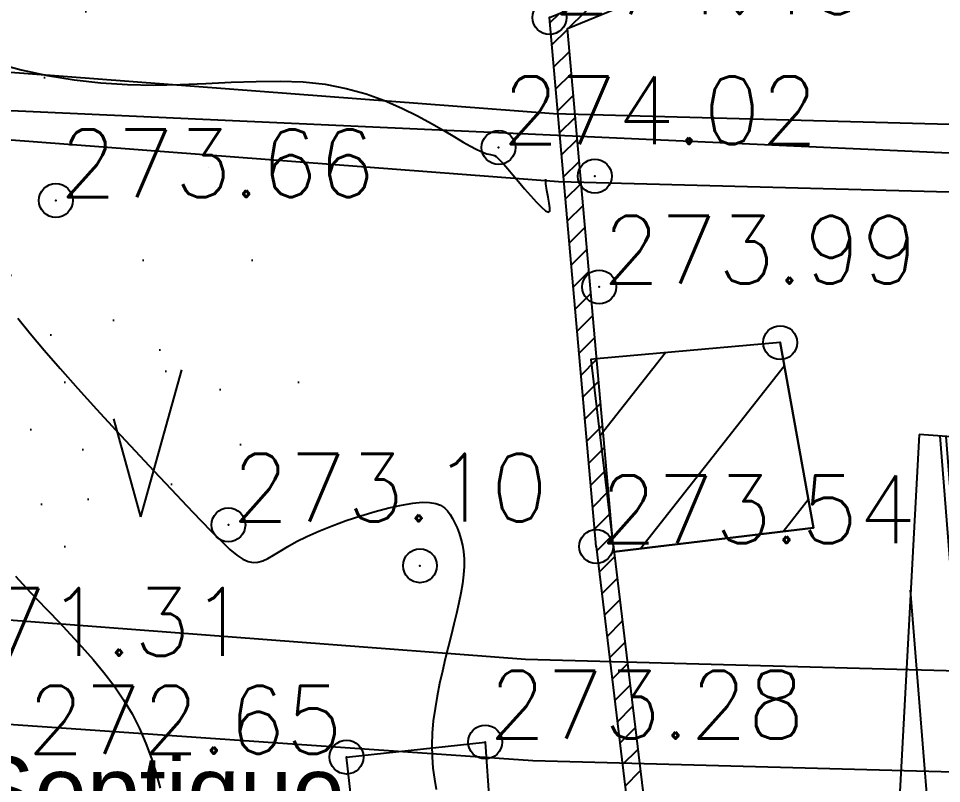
# Model space of a CAD drawing. Header units: millimetres. Extents: x 524954 to 526204, y 9523489 to 9524010.
# Drawn here: x 525639.45 to 525653.07, y 9523611.57 to 9523622.87 of the extents above; entities that cross this region are included whole.
import ezdxf
from ezdxf.enums import TextEntityAlignment as Align

# ---------------------------------------------------------------- set-up
doc = ezdxf.new("R2010")
doc.units = ezdxf.units.MM
doc.header["$PDMODE"] = 32
doc.header["$PDSIZE"] = 0.5
doc.linetypes.add('CACHE2', pattern=[4.7625, 3.175, -1.5875])
for name, color, linetype in [('Bati', 6, 'Continuous'), ('Bati_H', 1, 'Continuous'), ('Cloture', 7, 'Continuous'), ('CN_01_00', 3, 'Continuous'), ('CN_02_00', 4, 'Continuous'), ('Murs', 1, 'Continuous'), ('PLUME_1', 7, 'Continuous'), ('PLUME_3', 4, 'Continuous'), ('PLUME_5', 6, 'Continuous'), ('PLUME_6', 2, 'Continuous'), ('Regard', 5, 'Continuous'), ('TopoAlt', 3, 'Continuous'), ('TOPOJIS', 7, 'Continuous'), ('Toponomie', 7, 'CACHE2'), ('Végétation_Plantation', 70, 'Continuous')]:
    doc.layers.add(name, color=color, linetype=linetype)
doc.styles.add('Simplex 1.0', font='Simplex.shx', dxfattribs={"width": 0.99, "height": 1})
doc.styles.get("Standard").update_dxf_attribs({"font": 'arial.ttf'})
pattern_1 = [(45, (0, 0), (-0.1767766952966, 0.1767766952966), [])]

# ---------------------------------------------------------------- blocks, each defined once
blk = doc.blocks.new('TCPOINT M')
at = {"color": 0}
blk.add_point((0, 0), dxfattribs=at)
at = {"layer": 'TopoAlt', "style": 'Simplex 1.0', "width": 0.99}
blk.add_attdef('ALT', (0.15, 0.15), '', height=1, dxfattribs=at)

msp = doc.modelspace()

# ---------------------------------------------------------------- hatches: boundary and pattern name
at = {"layer": 'Bati_H'}
h = msp.add_hatch(dxfattribs=at)
h.set_pattern_fill('_USER', color=256, scale=1.5, angle=51.8707, style=0, pattern_type=0)
h.set_pattern_definition([(51.870729375, (0, 0), (-1.17992954237, 0.92615672272), [])])
h.paths.add_polyline_path([(525648.234, 9523614.991), (525651.177, 9523615.345), (525650.688, 9523618.079), (525647.978, 9523617.839), (525647.892, 9523617.829)])
h = msp.add_hatch(dxfattribs=at)
h.set_pattern_fill('HCOV04', color=8, scale=7, angle=229.5, style=0)
h.set_pattern_definition([(274.5, (0, 0), (1.74460533403, 0.13730341752), []), (274.5, (-0.0804, -0.0941), (1.74460533403, 0.13730341752), []), (274.5, (-0.1607, -0.1882), (1.74460533403, 0.13730341752), []), (274.5, (-0.2411, -0.2823), (1.74460533403, 0.13730341752), []), (274.5, (-0.8037, -0.941), (1.74460533403, 0.13730341752), [])])
h.paths.add_polyline_path([(525652.736, 9523616.724), (525652.226, 9523607.261), (525657.778, 9523607.05), (525658.546, 9523616.302)])
at = {"layer": 'Murs'}
h = msp.add_hatch(dxfattribs=at)
h.set_pattern_fill('_U', color=256, scale=0.25, angle=45, style=0, pattern_type=0)
h.set_pattern_definition(pattern_1)
h.paths.add_polyline_path([(525647.972, 9523615.069), (525647.282, 9523622.879), (525652.361, 9523624.965), (525652.456, 9523624.734), (525647.547, 9523622.718), (525648.221, 9523615.091)])
h = msp.add_hatch(dxfattribs=at)
h.set_pattern_fill('_U', color=256, scale=0.25, angle=45, style=0, pattern_type=0)
h.set_pattern_definition(pattern_1)
h.paths.add_polyline_path([(525647.972, 9523615.069), (525648.917, 9523607.228), (525642.967, 9523606.548), (525642.996, 9523606.3), (525649.195, 9523607.009), (525648.221, 9523615.099)])
at = {"layer": 'Végétation_Plantation', "linetype": 'CACHE2', "ltscale": 0.5}
h = msp.add_hatch(dxfattribs=at)
h.set_pattern_fill('BROUSS', color=256, scale=1.5, style=0)
h.set_pattern_definition([(74.475889, (0, 0), (-3.750000001, 13.500000005), [2.25, -11.761156275]), (74.475889, (3.75, 4.5), (-3.750000001, 13.500000005), [2.25, -11.761156275]), (74.475889, (7.5, 9), (-3.750000001, 13.500000005), [2.25, -11.761156275]), (105.524111, (0, 0), (-7.500000003, 4e-10), [1.5, -12.511156275]), (105.524111, (3.75, 4.5), (-7.500000003, 4e-10), [1.5, -12.511156275]), (105.524111, (7.5, 9), (-7.500000003, 4e-10), [1.5, -12.511156275]), (0, (0.453, 0.484), (3.75, 4.5), [0, -7.5]), (0, (1.468, 1.072), (3.75, 4.5), [0, -7.5]), (0, (1.1713, 1.8804), (3.75, 4.5), [0, -7.5]), (0, (2.327, 1.9907), (3.75, 4.5), [0, -7.5]), (0, (1.64, 3.7912), (3.75, 4.5), [0, -7.5]), (0, (0.3684, 2.1545), (3.75, 4.5), [0, -7.5]), (0, (0.281, 2.4684), (3.75, 4.5), [0, -7.5]), (0, (0.0314, 3.7912), (3.75, 4.5), [0, -7.5]), (0, (-0.7807, 0.2634), (3.75, 4.5), [0, -7.5]), (0, (-0.8588, 0.9984), (3.75, 4.5), [0, -7.5]), (0, (-1.468, 0.19), (3.75, 4.5), [0, -7.5]), (0, (-1.624, 1.2924), (3.75, 4.5), [0, -7.5]), (0, (-1.1242, 1.9905), (3.75, 4.5), [0, -7.5]), (0, (-1.3274, 2.6888), (3.75, 4.5), [0, -7.5]), (0, (-1.9207, 3.5707), (3.75, 4.5), [0, -7.5]), (0, (-0.406, 2.9085), (3.75, 4.5), [0, -7.5]), (0, (-2.53, 2.064), (3.75, 4.5), [0, -7.5]), (0, (-2.7485, 0.6675), (3.75, 4.5), [0, -7.5]), (0, (-1.1235, -0.4347), (3.75, 4.5), [0, -7.5]), (0, (-0.156, -0.7287), (3.75, 4.5), [0, -7.5]), (0, (-0.812, -1.537), (3.75, 4.5), [0, -7.5]), (0, (1.5774, -1.4635), (3.75, 4.5), [0, -7.5]), (0, (0.5466, -0.3245), (3.75, 4.5), [0, -7.5]), (0, (1.468, -0.104), (3.75, 4.5), [0, -7.5])])
h.paths.add_polyline_path([(525636.508, 9523601.78), (525621.22, 9523601.247), (525618.109, 9523604.442), (525615.887, 9523615.536), (525615.626, 9523622.251), (525613.687, 9523626.185), (525611.435, 9523631.764), (525611.435, 9523637.385), (525611.122, 9523643.467), (525610.49, 9523652.093), (525620.789, 9523652.593), (525624.689, 9523647.401), (525628.189, 9523644.006), (525633.391, 9523640.304), (525636.388, 9523634.459), (525641.002, 9523626.13), (525644.153, 9523616.455), (525639.235, 9523614.496), (525637.62, 9523612.383), (525636.728, 9523605.652)])

# ---------------------------------------------------------------- linework, layer by layer
at = {"layer": 'Bati', "flags": 128}
for points in [[(525648.234, 9523614.991), (525651.177, 9523615.345), (525650.688, 9523618.079), (525647.978, 9523617.839), (525647.892, 9523617.829)], [(525652.736, 9523616.724), (525652.226, 9523607.261), (525657.778, 9523607.05), (525658.546, 9523616.302), (525658.546, 9523616.302)]]:
    msp.add_lwpolyline(points, close=True, dxfattribs=at)
at = {"layer": 'Cloture', "flags": 128}
for points in [[(525647.972, 9523615.069), (525647.282, 9523622.879), (525652.361, 9523624.965)], [(525648.221, 9523615.091), (525647.547, 9523622.718), (525652.456, 9523624.734)], [(525648.221, 9523615.091), (525647.547, 9523622.718), (525652.456, 9523624.734)], [(525647.972, 9523615.069), (525648.917, 9523607.228), (525642.967, 9523606.548)], [(525648.221, 9523615.099), (525649.195, 9523607.009), (525642.996, 9523606.3)], [(525648.221, 9523615.099), (525649.195, 9523607.009), (525642.996, 9523606.3)]]:
    msp.add_lwpolyline(points, dxfattribs=at)
at = {"layer": 'Cloture', "elevation": 273.547, "flags": 128}
for points in [[(525650.688, 9523618.079), (525647.978, 9523617.839)], [(525650.688, 9523618.079), (525651.177, 9523615.345), (525648.234, 9523614.991)]]:
    msp.add_lwpolyline(points, dxfattribs=at)
at = {"layer": 'CN_01_00', "elevation": 273, "flags": 128}
msp.add_lwpolyline([(525639.437, 9523618.441), (525639.62, 9523618.216), (525639.826, 9523617.97), (525640.062, 9523617.697), (525640.323, 9523617.404), (525640.599, 9523617.098), (525640.884, 9523616.788), (525641.168, 9523616.482), (525641.443, 9523616.188), (525641.701, 9523615.915), (525641.933, 9523615.67), (525642.133, 9523615.459), (525642.302, 9523615.284), (525642.446, 9523615.141), (525642.567, 9523615.027), (525642.67, 9523614.942), (525642.758, 9523614.882), (525642.837, 9523614.846), (525642.909, 9523614.831), (525642.98, 9523614.836), (525643.051, 9523614.857), (525643.127, 9523614.893), (525643.212, 9523614.942), (525643.309, 9523615.001), (525643.42, 9523615.068), (525643.551, 9523615.141), (525643.704, 9523615.218), (525643.881, 9523615.297), (525644.077, 9523615.375), (525644.285, 9523615.451), (525644.498, 9523615.521), (525644.71, 9523615.585), (525644.913, 9523615.639), (525645.1, 9523615.681), (525645.265, 9523615.709), (525645.403, 9523615.722), (525645.514, 9523615.721), (525645.604, 9523615.706), (525645.676, 9523615.679), (525645.733, 9523615.642), (525645.778, 9523615.595), (525645.817, 9523615.541), (525645.852, 9523615.48), (525645.886, 9523615.414), (525645.919, 9523615.343), (525645.949, 9523615.266), (525645.976, 9523615.182), (525645.998, 9523615.091), (525646.014, 9523614.994), (525646.023, 9523614.888), (525646.024, 9523614.774), (525646.016, 9523614.651), (525646, 9523614.52), (525645.976, 9523614.381), (525645.947, 9523614.235), (525645.912, 9523614.082), (525645.873, 9523613.922), (525645.832, 9523613.756), (525645.789, 9523613.585), (525645.745, 9523613.409), (525645.702, 9523613.228), (525645.662, 9523613.045), (525645.625, 9523612.861), (525645.594, 9523612.677), (525645.569, 9523612.494), (525645.553, 9523612.313), (525645.547, 9523612.135), (525645.551, 9523611.963), (525645.564, 9523611.796), (525645.585, 9523611.635), (525645.611, 9523611.481)], dxfattribs=at)
at = {"layer": 'CN_02_00', "flags": 128}
for points, elevation in [([(525639.103, 9523622.208), (525639.488, 9523622.107), (525639.877, 9523622.024), (525640.269, 9523621.96), (525640.661, 9523621.915), (525641.054, 9523621.889), (525641.444, 9523621.882), (525641.831, 9523621.89), (525642.213, 9523621.905), (525642.587, 9523621.923), (525642.953, 9523621.937), (525643.307, 9523621.94), (525643.648, 9523621.928), (525643.975, 9523621.894), (525644.285, 9523621.833), (525644.577, 9523621.751), (525644.85, 9523621.652), (525645.102, 9523621.542), (525645.333, 9523621.428), (525645.54, 9523621.315), (525645.722, 9523621.209), (525645.879, 9523621.116), (525646.009, 9523621.041), (525646.115, 9523620.982), (525646.2, 9523620.937), (525646.267, 9523620.905), (525646.318, 9523620.883), (525646.357, 9523620.868), (525646.387, 9523620.86), (525646.411, 9523620.855), (525646.431, 9523620.852), (525646.45, 9523620.848), (525646.471, 9523620.84), (525646.494, 9523620.825), (525646.524, 9523620.8), (525646.562, 9523620.764), (525646.61, 9523620.713), (525646.67, 9523620.645), (525646.744, 9523620.557), (525646.827, 9523620.458), (525646.916, 9523620.352), (525647.005, 9523620.249), (525647.089, 9523620.155), (525647.164, 9523620.078), (525647.225, 9523620.026), (525647.267, 9523620.005), (525647.287, 9523620.02), (525647.288, 9523620.068), (525647.278, 9523620.139), (525647.261, 9523620.227), (525647.243, 9523620.325), (525647.23, 9523620.424), (525647.228, 9523620.491)], 274), ([(525639.403, 9523614.633), (525639.56, 9523614.461), (525639.719, 9523614.292), (525639.881, 9523614.123), (525640.047, 9523613.95), (525640.215, 9523613.772), (525640.383, 9523613.59), (525640.548, 9523613.402), (525640.707, 9523613.209), (525640.858, 9523613.01), (525640.997, 9523612.806), (525641.123, 9523612.596), (525641.233, 9523612.38), (525641.328, 9523612.161), (525641.409, 9523611.939), (525641.478, 9523611.719), (525641.536, 9523611.501)], 272)]:
    msp.add_lwpolyline(points, dxfattribs=dict(at, elevation=elevation))
at = {"layer": 'PLUME_1'}
msp.add_lwpolyline([(525458.473, 9523640.258), (525480.389, 9523635.341), (525499.593, 9523633.233), (525627.749, 9523622.033), (525657.425, 9523620.69), (525687.455, 9523621.378), (525717.375, 9523623.562), (525747.113, 9523628.239), (525776.244, 9523634.376), (525805.193, 9523643.006), (525833.533, 9523653.096), (525860.731, 9523665.108), (525887.284, 9523679.078), (525913.194, 9523695.007), (525937.497, 9523712.322), (525960.695, 9523731.06), (525982.749, 9523751.721), (526003.235, 9523773.269), (526022.079, 9523796.703), (526039.853, 9523821.062), (526045.291, 9523828.979), (526068.175, 9523865.742)], dxfattribs=at)
at = {"layer": 'PLUME_3'}
for points in [[(525716.84, 9523624.024), (525707.365, 9523623.332), (525697.428, 9523622.106), (525697.428, 9523622.106), (525687.418, 9523621.876), (525677.445, 9523621.148), (525667.435, 9523620.919), (525667.399, 9523621.418), (525657.389, 9523621.188), (525647.342, 9523621.458), (525637.26, 9523622.226), (525637.26, 9523622.226), (525627.712, 9523622.532), (525627.177, 9523622.994), (525617.593, 9523623.798), (525607.51, 9523624.566), (525597.428, 9523625.334), (525587.345, 9523626.102), (525577.761, 9523626.907), (525567.678, 9523627.675)], [(525567.253, 9523626.641), (525577.335, 9523625.873), (525587.418, 9523625.105), (525597.501, 9523624.337), (525607.085, 9523623.533), (525617.167, 9523622.764), (525627.25, 9523621.996), (525627.785, 9523621.534), (525637.333, 9523621.228), (525647.415, 9523620.46), (525657.461, 9523620.191), (525657.461, 9523620.191), (525667.471, 9523620.42), (525677.518, 9523620.151), (525687.491, 9523620.879), (525687.491, 9523620.879), (525697.501, 9523621.108), (525707.438, 9523622.335), (525717.411, 9523623.063)]]:
    msp.add_lwpolyline(points, dxfattribs=at)
at = {"layer": 'PLUME_5'}
msp.add_lwpolyline([(525566.728, 9523620.085), (525576.847, 9523618.819), (525586.93, 9523618.051), (525597.013, 9523617.283), (525606.597, 9523616.478), (525616.679, 9523615.71), (525626.762, 9523614.942), (525626.762, 9523614.942), (525636.845, 9523614.174), (525646.927, 9523613.406), (525656.974, 9523613.137), (525657.472, 9523613.173), (525667.482, 9523613.403), (525677.529, 9523613.133), (525687.502, 9523613.861), (525688.001, 9523613.898), (525698.011, 9523614.127), (525707.948, 9523615.354), (525717.921, 9523616.082)], dxfattribs=at)
at = {"layer": 'PLUME_6'}
msp.add_lwpolyline([(525566.838, 9523618.589), (525576.957, 9523617.323), (525586.541, 9523616.518), (525596.623, 9523615.75), (525606.706, 9523614.982), (525616.789, 9523614.214), (525626.373, 9523613.41), (525626.871, 9523613.446), (525636.455, 9523612.642), (525647.037, 9523611.91), (525657.083, 9523611.641), (525657.582, 9523611.677), (525667.093, 9523611.87), (525677.638, 9523611.637), (525687.611, 9523612.365), (525688.11, 9523612.402), (525698.12, 9523612.631), (525708.057, 9523613.858), (525718.03, 9523614.586)], dxfattribs=at)
at = {"layer": 'Regard', "flags": 128}
msp.add_lwpolyline([(525646.335, 9523612.182), (525646.461, 9523610.328), (525644.506, 9523610.055), (525644.289, 9523611.96), (525646.335, 9523612.182)], dxfattribs=at)

# ---------------------------------------------------------------- block references
at = {"layer": 'TOPOJIS'}
ref = msp.add_blockref('TCPOINT M', (525647.282, 9523622.879, 274.49), dxfattribs=at)
ref.add_attrib('ALT', '274.49', (525647.332, 9523622.929, 274.49), dxfattribs={"layer": 'TopoAlt', "height": 1, "style": 'Simplex 1.0', "width": 0.99})
ref = msp.add_blockref('TCPOINT M', (525646.532, 9523620.96, 274.02), dxfattribs=at)
ref.add_attrib('ALT', '274.02', (525646.582, 9523621.01, 274.02), dxfattribs={"layer": 'TopoAlt', "height": 1, "style": 'Simplex 1.0', "width": 0.99})
ref = msp.add_blockref('TCPOINT M', (525640, 9523620.178, 273.66), dxfattribs=at)
ref.add_attrib('ALT', '273.66', (525640.05, 9523620.228, 273.66), dxfattribs={"layer": 'TopoAlt', "height": 1, "style": 'Simplex 1.0', "width": 0.99})
for p in [(525647.953, 9523620.537, 273.96), (525650.688, 9523618.079, 273.55), (525645.372, 9523614.785, 272.78)]:
    msp.add_blockref('TCPOINT M', p, dxfattribs=at)
ref = msp.add_blockref('TCPOINT M', (525648.015, 9523618.901, 273.99), dxfattribs=at)
ref.add_attrib('ALT', '273.99', (525648.065, 9523618.951, 273.99), dxfattribs={"layer": 'TopoAlt', "height": 1, "style": 'Simplex 1.0', "width": 0.99})
ref = msp.add_blockref('TCPOINT M', (525642.545, 9523615.389, 273.1), dxfattribs=at)
ref.add_attrib('ALT', '273.10', (525642.595, 9523615.439, 273.1), dxfattribs={"layer": 'TopoAlt', "height": 1, "style": 'Simplex 1.0', "width": 0.99})
ref = msp.add_blockref('TCPOINT M', (525647.972, 9523615.069, 273.54), dxfattribs=at)
ref.add_attrib('ALT', '273.54', (525648.022, 9523615.119, 273.54), dxfattribs={"layer": 'TopoAlt', "height": 1, "style": 'Simplex 1.0', "width": 0.99})
ref = msp.add_blockref('TCPOINT M', (525638.123, 9523613.406, 271.31), dxfattribs=at)
ref.add_attrib('ALT', '271.31', (525638.173, 9523613.456, 271.31), dxfattribs={"layer": 'TopoAlt', "height": 1, "style": 'Simplex 1.0', "width": 0.99})
ref = msp.add_blockref('TCPOINT M', (525646.335, 9523612.182, 273.28), dxfattribs=at)
ref.add_attrib('ALT', '273.28', (525646.385, 9523612.232, 273.28), dxfattribs={"layer": 'TopoAlt', "height": 1, "style": 'Simplex 1.0', "width": 0.99})
ref = msp.add_blockref('TCPOINT M', (525644.289, 9523611.96, 272.65), dxfattribs=at)
ref.add_attrib('ALT', '272.65', dxfattribs={"layer": 'TopoAlt', "height": 1, "style": 'Simplex 1.0', "width": 0.99}).set_placement((525644.239, 9523612.01, 272.65), align=Align.RIGHT)

# ---------------------------------------------------------------- texts
at = {"layer": 'Toponomie', "insert": (525618.071, 9523611.971), "char_height": 1, "width": 42.68298, "attachment_point": 1}
msp.add_mtext('\\pxqc;Fosse Septique', dxfattribs=at)

doc.saveas('drawing.dxf')
